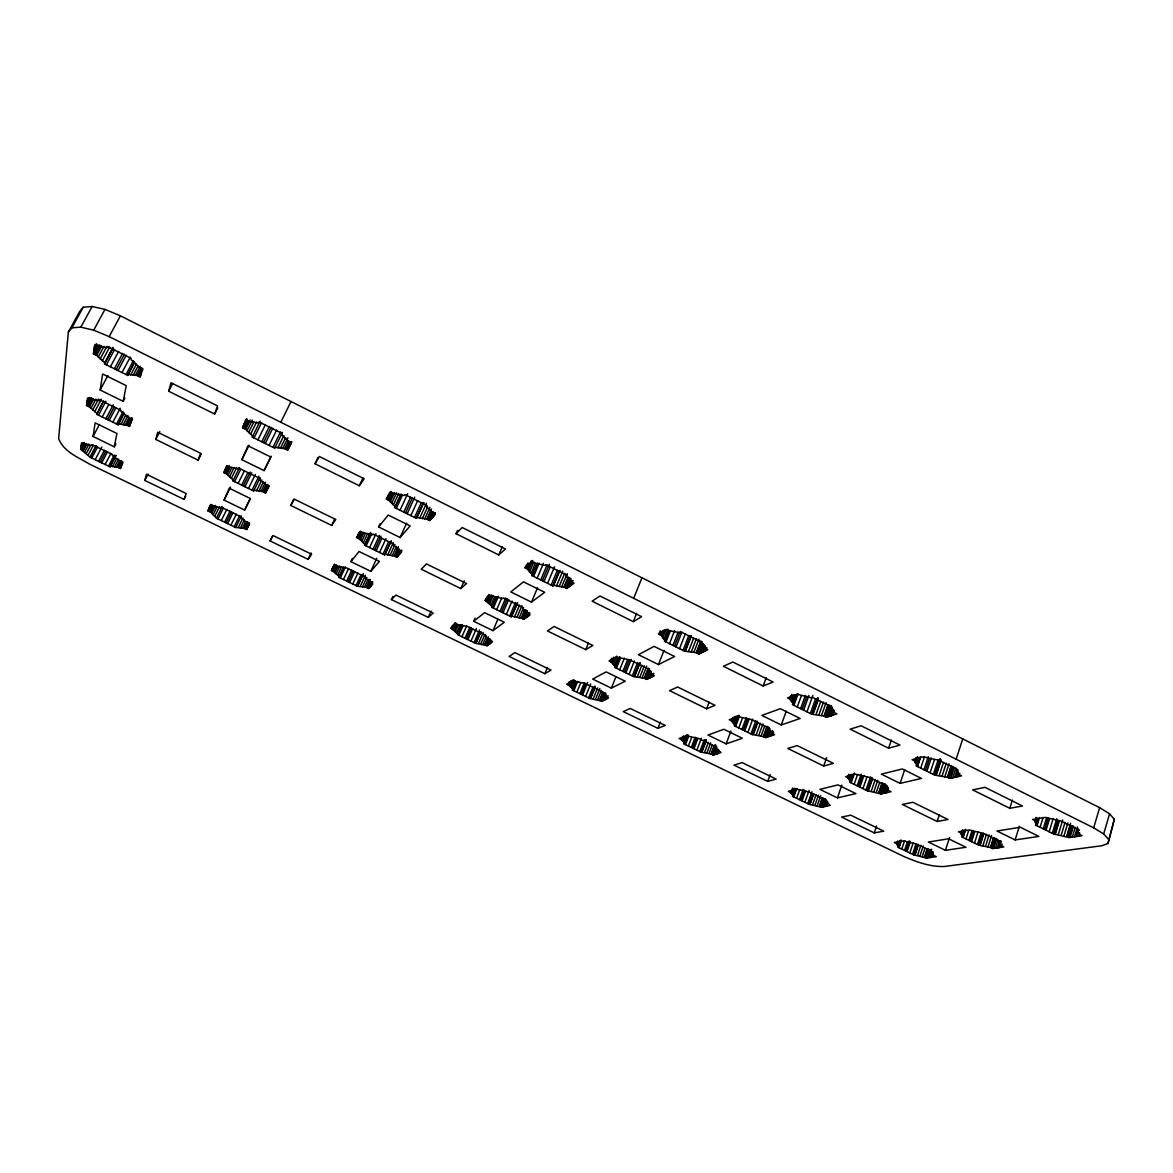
<?xml version="1.0" encoding="UTF-8"?>
<svg xmlns="http://www.w3.org/2000/svg" width="1173" height="1173" viewBox="0 0 1173 1173"><rect width="100%" height="100%" fill="white"/><g stroke="black" fill="none" stroke-linecap="round" stroke-linejoin="round"><path stroke-width="1.5" d="M1035.041 820.675L1032.577 819.458L1045.128 817.376L1060.817 820.953L1079.365 830.176L1077.62 830.44L1079.571 834.502L1082.034 835.719L1069.116 837.581L1053.721 834.003L1035.554 825L1037.196 824.736L1035.026 821.569L1036.038 817.42M68.357 332.062L58.65 438.585C63.547 451.693 78.312 457.382 89.515 464.097L903.386 856.261C916.274 861.891 930.028 866.92 944.294 866.51L1101.902 845.733L1107.957 843.46L1114.35 819.297L1109.57 813.813L1099.629 807.669L120.379 315.816L104.983 309.393L92.124 306.49L83.21 307.223L79.544 311.651L68.357 332.062L71.964 327.78L83.21 307.223M80.688 449.347L81.538 442.969L92.022 445.535L92.154 444.67L112.461 454.508L112.285 455.344L121.904 462.514L120.584 468.614L117.93 467.338L110.218 466.048L110.057 466.854L90.218 457.279L80.688 449.347L84.075 442.983M86.553 405.447L87.55 397.999L90.482 399.436L98.928 400.623L99.075 399.612L121.024 410.374L120.834 411.371L131.185 419.377L129.646 426.517L126.772 425.11L118.414 423.864L118.224 424.817L96.816 414.348L96.963 413.395L89.456 406.87L86.553 405.447L90.732 397.647M93.459 353.806L94.646 344.965L97.843 346.548L107.066 347.633L107.256 346.431L131.141 358.322L130.921 359.495L138.957 366.988L142.109 368.557L140.291 377.017L137.182 375.477L128.033 374.319L127.828 375.433L104.558 363.909L104.734 362.765L96.611 355.36L93.459 353.806L97.652 346.05M1107.957 843.46L1114.35 819.297M93.063 436.488L95.145 422.866L116.919 433.482L114.309 446.81L93.063 436.488L99.426 424.479M100.16 390.008L102.623 373.982L126.244 385.653L123.18 401.327L100.16 390.008L107.901 375.536M144.807 480.431L146.464 474.288L186.17 493.51L184.073 499.405L144.807 480.431L148.077 474.083M155.789 439.435L157.71 432.251L200.598 453.262L198.134 460.139L155.789 439.435L159.821 431.635M168.692 391.254L170.965 382.75L217.548 405.902L214.644 414.025L168.692 391.254L172.71 383.512M1108.514 839.355L1103.676 833.944L1109.57 813.813M1103.676 833.944L1093.676 827.845L1099.629 807.669M1074.527 836.804L1077.459 826.965M1075.538 836.657L1077.972 828.461M1076.55 836.51L1078.5 829.941M1078.779 836.188L1079.746 832.903M1066.682 836.364L1070.582 823.329M1067.063 836.554L1070.48 825.147M1067.899 836.979L1071.316 825.557M1068.735 837.39L1072.151 825.983M1069.116 837.581L1072.533 826.159M1070.113 837.434L1073.53 826.012M1072.313 837.111L1075.245 827.302M1058.295 834.604L1062.694 819.971M1061.169 835.323L1065.069 822.302M1063.97 835.909L1067.885 822.889M1049.19 831.76L1053.119 818.783M1052.298 833.299L1056.726 818.71M1053.721 834.003L1057.635 821.027M1053.984 833.974L1057.899 820.997M1054.556 833.886L1058.486 820.895M1055.143 833.798L1059.058 820.807M1055.392 833.754L1059.322 820.763M1040.099 827.258L1043.076 817.522M1043.222 828.812L1046.683 817.449M1044.644 829.516L1048.105 818.153M1046.067 830.22L1049.512 818.857M1035.026 821.569L1036.023 818.299M1035.392 822.552L1036.888 817.654M1036.111 823.607L1037.606 818.725M1036.375 824.868L1037.87 820M1036.947 824.78L1038.428 819.912M1036.976 825.704L1039.454 817.596M1015.129 839.941L1038.882 836.408L1020.363 827.258L996.962 831.012L1015.129 839.941L1019.352 826.305M995.466 848.152L998.062 839.853M997.373 847.888L999.44 841.232M1009.806 808.3L1022.504 805.998L984.953 787.332L972.666 789.884L1009.806 808.3L1012.358 800.133M998.238 847.756L1000.32 841.1M999.103 847.639L1001.185 840.968M1001.024 847.361L1002.065 844.017M965.247 830.029L963.136 836.628L961.713 836.862L978.751 845.19L987.989 846.994L991.625 835.425M963.136 836.628L960.76 832.933L958.458 831.804L969.235 830L983.443 833.373L1000.818 841.891L999.308 842.126L1001.522 845.821L1003.824 846.95L992.71 848.548L990.423 847.434L993.546 837.507M990.789 847.61L993.898 837.683M991.566 847.991L994.675 838.065M992.358 848.372L995.466 838.446M992.71 848.548L995.818 838.622M993.575 848.431L996.683 838.49M978.751 845.19L982.402 833.666M978.986 845.146L982.622 833.622M979.484 845.073L983.121 833.548M979.968 845L983.619 833.475M980.203 844.971L983.839 833.431M982.842 845.762L986.493 834.208M985.452 846.437L989.088 834.883M970.247 841.026L973.385 831.144M971.581 841.686L974.719 831.804M974.499 843.108L978.15 831.584M977.432 844.531L981.068 833.021M962.051 835.601L963.634 830.645M962.417 836.745L964.001 831.804M962.916 836.672L965.027 830.073M963.048 837.507L965.672 829.282M965.98 838.944L968.605 830.704M968.913 840.381L972.05 830.499M960.848 833.724L961.904 830.425M961.288 834.619L962.872 829.663M945.438 850.322L965.98 847.258L948.59 838.783L928.371 842.038L945.438 850.322L949.529 837.595M926.245 857.888L929.001 849.384M926.582 858.05L936.245 856.657L934.075 855.616L931.699 852.199L933.004 852.009L916.656 844.091L903.709 840.909L894.339 842.478L896.509 843.519L899.017 846.921L897.77 847.126L913.826 854.868L926.582 858.05L929.339 849.545M952.784 777.816L955.995 767.948M927.33 857.947L930.086 849.428M954.778 777.362L956.919 770.778M928.972 857.698L931.743 849.179M955.687 777.156L957.828 770.573M956.611 776.951L958.209 772.01M930.629 857.463L932.286 852.346M931.377 857.36L933.048 852.228M932.139 857.243L933.253 853.827M958.62 776.511L959.69 773.198M917.521 855.425L920.849 845.249M920.233 757.274L917.506 765.441L916.025 765.808L934.808 775.118L944.764 776.819L949.045 763.726M919.911 856.07L923.239 845.88M944.764 776.819L947.388 777.215L951.127 765.749M947.769 777.406L951.523 765.94M922.213 856.598L924.998 848.094M948.634 777.846L952.388 766.365M949.5 778.271L953.238 766.79M947.388 777.215L949.895 778.461L953.634 766.995M956.127 759.21L962.74 738.917M924.427 857.008L927.198 848.504M924.764 857.17L927.535 848.665M950.804 778.256L954.001 768.418M937.124 821.481L948.048 819.502L912.902 802.288L902.345 804.473L937.124 821.481L939.294 814.854M925.497 857.536L928.268 849.017M934.808 775.118L940.174 758.814M935.057 775.06L940.409 758.755M909.823 852.932L913.166 842.771M935.57 774.942L940.394 760.265M936.083 774.825L940.922 760.133M936.333 774.766L941.157 760.075M912.565 854.267L915.908 844.105M939.192 775.588L943.488 762.523M913.826 854.868L917.154 844.707M914.016 854.838L917.359 844.677M914.456 854.78L917.785 844.619M914.881 854.706L918.224 844.545M915.087 854.677L918.415 844.516M942.022 776.277L946.303 763.198M926.905 771.189L931.215 758.154M901.788 849.061L904.603 840.601M930.13 772.787L934.426 759.752M904.559 850.396L907.345 841.935M905.805 850.997L909.163 840.836M907.066 851.613L910.409 841.452M933.356 774.385L938.18 759.723M920.732 768.139L924.529 756.717M896.671 844.252L897.8 840.85M897.154 845.073L898.283 841.671M897.932 845.968L899.632 840.88M898.958 845.337L900.644 840.249M923.957 769.737L928.283 756.702M898.826 846.965L901.26 840.147M899.031 847.727L901.275 840.953M925.438 770.47L929.207 759.048M917.506 765.441L914.823 761.981L915.761 757.714M914.823 761.981L915.922 758.696M915.365 763.066L917.55 756.512M916.26 764.224L918.444 757.685M916.773 765.632L919.485 757.465M917.271 765.5L919.999 757.333M917.491 766.541L920.761 756.746M900.102 783.373L921.494 778.417L902.345 768.96L881.348 774.151L900.102 783.373L904.691 769.664M849.208 774.488L848.05 777.816L851.041 781.863L849.751 782.171L867.346 790.763L881.011 793.93L884.398 783.96M881.788 793.754L885.175 783.784M883.504 793.373L886.319 785.045M885.219 792.992L887.462 786.306M885.996 792.816L887.682 787.801M886.773 792.64L888.474 787.626M874.281 832.889L883.768 831.158L850.748 815.176L841.584 817.082L874.281 832.889L876.583 826.071M873.826 791.878L877.785 780.265M888.591 748.198L899.94 745.075L861.085 725.764L850.161 729.151L888.591 748.198L891.377 739.987M876.304 792.405L879.691 782.435M878.665 792.787L882.052 782.802M879.032 792.963L882.419 782.992M879.838 793.359L883.225 783.388M880.644 793.754L884.031 783.784M865.967 790.089L870.498 776.863M867.346 790.763L872.067 777.479M867.991 790.602L871.95 779.019M868.431 790.499L872.595 778.857M871.26 791.232L875.219 779.62M857.184 785.793L861.173 774.209M858.563 786.467L861.964 776.541M859.926 787.142L863.9 775.558M862.947 788.623L866.92 777.039M848.299 778.711L849.457 775.382M848.9 779.693L850.616 774.708M849.809 780.749L852.097 774.107M850.968 780.353L852.683 775.382M850.836 781.907L853.9 773.564M851.129 782.846L854.56 772.919M854.164 784.326L857.58 774.385M837.434 797.889L855.894 793.608L837.962 784.884L819.854 789.356L837.434 797.889L841.862 785.104M847.683 777.64L848.841 774.297M819.663 806.394L822.654 797.845M820.426 806.76L823.417 798.212M821.188 807.127L824.164 798.578M796.042 789.209L793.622 796.027L792.508 796.306L809.033 804.282L821.525 807.288L824.516 798.754M822.2 807.141L825.191 798.593M823.681 806.804L826.071 799.957M825.176 806.481L826.965 801.335M825.851 806.32L827.639 801.174M826.525 806.174L827.727 802.728M812.566 804.751L816.159 794.517M814.927 805.352L818.505 795.118M817.185 805.851L820.763 795.617M819.311 806.232L822.302 797.684M804.898 802.288L809.106 790.382M807.742 803.666L811.936 791.746M809.033 804.282L812.61 794.077M809.209 804.238L812.801 794.033M809.59 804.15L813.182 793.945M809.971 804.062L813.578 793.842M810.162 804.018L813.754 793.798M823.695 766.013L833.431 763.344L797.156 745.573L787.801 748.462L823.695 766.013L826.628 757.685M791.907 694.284L790.103 699.24L793.696 704.108L792.391 704.577L811.833 714.21L823.974 716.029L828.065 704.489M824.384 716.219L828.475 704.694M825.279 716.674L829.37 705.134M796.643 798.3L799.663 789.796M826.173 717.114L830.264 705.589M823.974 716.029L826.584 717.319L830.66 705.794M827.376 717.055L831.466 705.516M799.487 799.678L803.094 789.473M829.135 716.468L832.053 708.199M800.778 800.294L804.385 790.089M830.895 715.882L833.241 709.254M831.701 715.603L833.46 710.633M802.068 800.924L805.675 790.719M832.507 715.339L834.267 710.369M816.012 714.548L820.704 701.41M793.622 796.027L790.881 793.153L792.713 788.021M818.783 715.193L823.475 702.055M791.496 794.048L793.329 788.93M792.42 795.015L794.839 788.183M793.285 794.561L795.103 789.458M821.452 715.691L826.129 702.539M793.666 794.473L795.485 789.356M793.447 796.071L795.866 789.253M793.798 796.936L796.834 788.417M806.98 711.806L812.86 695.428M810.323 713.463L815.602 698.712M811.833 714.21L817.698 697.832M812.039 714.137L817.904 697.759M812.508 713.976L817.772 699.225M812.962 713.814L818.241 699.064M813.168 713.741L818.446 698.991M800.616 708.639L805.338 695.545M802.127 709.401L806.848 696.293M803.652 710.149L808.945 695.398M791.203 701.527L793.593 694.944M792.288 702.788L795.265 694.577M793.051 704.343L796.614 694.504M793.491 704.181L797.273 694.255L810.998 697.803L812.361 697.305L832.244 707.202L830.851 707.686L834.252 712.568L836.892 713.873L826.584 717.319M793.916 705.325L798.065 693.859M767.714 781.394L776.145 779.077L742.142 762.611L734.034 765.119L767.714 781.394L770.192 774.547M797.259 706.996L801.408 695.516M769.459 736.351L771.306 731.307M770.148 736.116L771.995 731.072M770.837 735.882L772.684 730.838M772.362 735.383L773.594 732.011M789.693 699.035L790.895 695.736M781.277 724.943L800.133 718.477L780.324 708.697L761.893 715.413L781.277 724.943L786.277 711.175M790.47 700.34L792.274 695.398M761.072 736.058L765.764 737.582L774.591 734.635L772.142 733.433L768.667 729.019L769.855 728.609L751.321 719.518L737.729 716.571L729.283 719.738L731.747 720.94L735.368 725.339L734.239 725.735L752.392 734.606L761.072 736.058L764.737 726.043M763.33 736.395L766.995 726.366M763.711 736.571L767.377 726.556M764.547 736.981L768.212 726.967M765.383 737.392L769.048 727.363M765.764 737.582L768.814 729.225M766.453 737.348L769.503 728.99M767.948 736.849L770.397 730.149M750.969 733.917L755.867 720.618M752.392 734.606L757.465 721.248M752.963 734.415L757.245 722.773M753.359 734.269L757.817 722.568M756.13 734.958L760.412 723.301M758.652 735.588L762.934 723.917M743.33 730.178L747.641 718.55M744.752 730.867L749.048 719.24M763.154 686L773.066 682.012L732.817 662.012L723.389 666.279L763.154 686L766.204 677.759M747.861 732.392L752.773 719.093M735.046 724.02L738.14 715.706M734.797 725.544L738.521 715.559M735.192 725.398L739.078 715.339M735.662 726.439L739.371 716.454M738.785 727.964L742.494 717.993M741.908 729.489L746.219 717.847M713.961 754.84L716.879 747.025M715.266 754.4L717.026 749.708M716.571 753.96L718.331 749.268M717.172 753.77L718.345 750.632M717.773 753.565L718.946 750.427M731.747 720.94L732.993 717.597M732.157 721.923L734.034 716.923M732.92 723.008L735.412 716.322M726.131 743.858L742.362 738.286L723.873 729.269L708.008 735.046L726.131 743.858L730.911 731.014M733.99 724.137L737.099 715.809M734.87 724.078L737.964 715.765M687.525 735.383L684.123 743.99L701.131 752.201L706.835 753.154L710.691 742.876M706.835 753.154L709.035 753.609L712.246 745.031M709.035 753.609L711.087 753.931L714.02 746.131M711.454 754.107L714.958 744.738M712.231 754.488L715.735 745.119M713.008 754.869L716.219 746.277M711.087 753.931L713.375 755.031L715.941 748.169M696.894 750.148L701.41 738.184M699.812 751.556L704.313 739.591M701.131 752.201L705.647 740.236M701.293 752.142L705.794 740.178M701.63 752.025L706.131 740.06M701.967 751.908L706.483 739.943M704.518 752.567L708.375 742.289M688.39 746.043L691.63 737.494M691.308 747.45L695.193 737.201M706.615 708.771L715.09 705.354L677.627 686.997L669.563 690.648L706.615 708.771L709.152 702.07M692.642 748.095L696.527 737.846M693.961 748.741L697.847 738.477M687.701 736.791L685.091 743.638L681.484 739.62L682.671 736.497M681.938 740.53L683.727 735.838M682.715 741.497L684.489 736.82M683.756 742.538L686.733 734.753M684.607 743.814L687.862 735.251M684.944 743.682L688.199 735.134M685.457 744.62L688.712 736.087M668.493 631.235L664.446 641.206L684.563 651.176L696.234 652.687L700.706 641.103M696.659 652.892L701.131 641.308M697.583 653.361L702.055 641.778M698.521 653.816L702.334 643.889M696.234 652.687L698.932 654.021L702.759 644.094M699.621 653.698L703.448 643.757M701.131 652.95L704.313 644.666M702.642 652.217L705.193 645.575M703.331 651.88L705.252 646.895M704.035 651.543L705.31 648.214M705.559 650.81L706.835 647.467M657.965 728.36L665.282 725.413L630.238 708.448L623.274 711.6L657.965 728.36L660.384 722.113M688.522 651.382L693.639 638.185M691.249 651.983L696.351 638.772M693.83 652.423L698.932 639.212M679.548 648.684L685.311 633.875M683.009 650.399L688.756 635.59M684.563 651.176L690.311 636.367M684.753 651.088L690.486 636.279M685.135 650.883L690.882 636.074M685.531 650.692L691.469 635.766M672.95 645.414L678.097 632.247M674.519 646.191L680.311 631.382M676.088 646.983L681.865 632.159M647.364 679.108L650.663 670.721M664.446 641.206L665.56 640.619L663.962 639.197L667.848 629.3M648.654 678.478L651.294 671.748M649.945 677.847L651.279 674.475M650.546 677.569L651.865 674.196M665.003 640.913L668.889 631.03M651.132 677.276L652.452 673.903M665.384 640.707L669.446 630.722L680.281 632.79L681.454 632.174L702.055 642.423L700.853 643.009L705.061 648.361L707.788 649.71L698.932 654.021M652.437 676.645L653.757 673.258M666.015 641.983L670.545 630.458M658.478 664.563L674.607 656.484L654.123 646.367L638.435 654.71L658.478 664.563L664.065 650.297M669.49 643.698L674.636 630.531M619.168 657.393L615.004 667.496L633.728 676.645L639.754 677.466L644.388 665.751M658.874 634.168L660.194 630.854M639.754 677.466L642.1 677.891L646.719 666.161M659.812 634.622L661.117 631.309M660.751 635.092L662.056 631.778M642.1 677.891L644.27 678.17L648.244 668.097M663.962 639.197L661.176 635.297L663.141 630.326M644.666 678.361L647.965 669.974M661.748 636.528L664.358 629.916M645.531 678.786L649.49 668.713M646.396 679.196L649.695 670.809M662.686 637.833L665.941 629.578M644.27 678.17L646.778 679.387L650.077 671M632.276 675.927L637.569 662.584M633.728 676.645L639.182 663.214M634.226 676.396L639.52 663.038M634.564 676.235L639.857 662.862M634.71 676.147L640.003 662.789M637.276 676.88L641.91 665.179M622.907 671.352L627.57 659.666M624.373 672.07L629.036 660.384M625.839 672.789L631.162 659.431M629.065 674.358L634.358 661M615.004 667.496L615.942 666.982L614.417 665.707L617.775 657.335M600.781 700.633L603.919 692.803M633.303 621.617L641.646 616.69L599.946 595.972L592.101 601.192L633.303 621.617L636.616 613.332M601.588 701.029L604.725 693.184M575.796 682.217L572.483 690.091L590.004 698.551L601.954 701.205L605.092 693.36M615.473 667.232L619.491 657.217M615.796 667.07L619.974 656.953M602.453 700.955L605.591 693.111M603.567 700.413L606.089 694.123M616.47 668.199L620.473 658.185M604.696 699.87L605.942 696.718M605.195 699.621L606.456 696.469M605.708 699.372L606.969 696.219M606.837 698.829L608.098 695.662M611.368 688.14L625.224 681.205L606.133 671.894L592.673 679.064L611.368 688.14L615.884 676.85M619.696 669.783L624.359 658.097M593.215 698.815L597.629 687.877M633.684 598.333L641.954 577.79M610.371 661.587L611.72 658.229M595.488 699.372L599.887 688.419M611.25 662.012L612.599 658.654M614.417 665.707L611.646 662.217L613.67 657.173M597.629 699.797L601.397 690.398M612.247 663.302L614.271 658.273M613.186 664.475L616.543 656.103M599.608 700.061L602.746 692.231M599.975 700.237L603.113 692.407M585.635 696.439L590.679 683.962M588.641 697.891L593.039 686.967M590.004 698.551L595.034 686.073M590.43 698.331L594.828 687.407M590.723 698.184L595.254 687.187M576.867 692.202L580.679 682.847M579.887 693.668L584.315 682.745M581.251 694.328L585.679 683.404M582.629 694.988L587.673 682.51M567.908 684.753L569.198 681.616M568.729 685.149L570.005 682.012M572.483 690.091L573.304 689.651L569.096 685.325L571.016 680.619M569.711 686.308L572.277 680.047M585.723 649.651L592.834 645.458L554.125 626.485L547.439 630.942L585.723 649.651L588.465 642.936M570.635 687.363L573.832 679.548M571.837 688.492L575.019 680.663M572.893 689.871L576.075 682.07M573.172 689.724L576.486 681.836M573.861 690.75L577.673 681.396M544.873 673.727L551.017 670.106L514.888 652.613L509.126 656.455L544.873 673.727L547.483 667.452M207.973 510.841L210.29 505.284L220.993 507.997L221.33 507.249L240.978 516.765L240.612 517.498L249.365 524.199L246.623 529.507L244.043 528.275L235.7 527.498L216.477 518.231L210.568 512.102L207.973 510.841L211.14 504.493M223.896 472.602L226.594 466.136L238.222 468.921L238.618 468.042L259.805 478.437L259.38 479.302L268.734 486.78L265.523 492.968L262.752 491.604L254.057 490.153L253.647 490.974L232.958 480.857L233.324 480.021L226.697 473.98L223.896 472.602L227.225 465.872M242.591 427.749L245.787 420.081L248.852 421.606L258.5 422.969L258.954 421.928L281.96 433.365L281.461 434.391L288.441 441.283L291.476 442.793L287.693 450.109L284.702 448.629L275.156 447.206L274.687 448.174L252.283 437.074L252.708 436.077L245.626 429.245L242.591 427.749L246.711 419.406M570.371 585.87L572.453 580.855M570.943 585.459L573.025 580.444M536.867 564.008L531.941 575.576L552.791 585.913L553.729 585.21L561.647 586.896L567.204 573.626M561.647 586.896L563.949 587.087L568.113 577.116M564.389 587.306L568.553 577.336M565.342 587.79L569.506 577.82M566.31 588.26L570.474 578.289M563.949 587.087L566.75 588.479L570.899 578.509M567.307 588.069L570.767 579.755M568.553 587.174L571.324 580.518M569.799 586.28L571.881 581.265M552.791 585.913L559.184 570.928M553.26 585.562L559.506 570.679M553.583 585.327L559.976 570.313M556.501 585.957L562.761 571.046M559.154 586.529L564.712 573.26M544.008 581.559L550.284 566.676M547.586 583.333L554.55 566.808M551.163 585.107L557.424 570.225M511.985 616.192L519.214 617.819L523.495 607.731L503.598 598.01L502.792 598.655L490.725 595.547L484.948 600.268L492.601 606.72L491.839 607.321L511.193 616.778L517.704 602.761M537.161 578.172L543.48 563.289M519.214 617.819L521.281 618.024L524.859 609.608M521.692 618.23L525.255 609.799M522.586 618.67L526.149 610.239M523.481 619.095L527.044 610.678M521.281 618.024L523.876 619.3L527.439 610.869M540.753 579.946L547.043 565.063M524.36 618.948L527.22 612.203M531.486 602.116L544.697 592.321L523.481 581.852L510.768 591.925L531.486 602.116L537.542 587.79M525.416 618.186L527.381 613.552M526.486 617.423L528.451 612.775M526.97 617.071L528.935 612.423M542.381 580.752L549.36 564.228M527.454 616.734L528.759 613.626M528.524 615.957L529.844 612.849M509.683 616.045L515.402 602.629M531.941 575.576L532.85 574.873L529.58 571.867L533.818 561.911M511.193 616.778L517.029 603.274M511.589 616.485L517.308 603.069M531.061 573.348L535.284 563.407M514.536 616.895L519.536 605.136M532.087 575.474L537.322 563.641M532.703 574.975L537.777 563.275M533.583 576.398L539.199 563.172M516.956 617.438L521.941 605.679M487.132 645.722L492.484 641.88L485.285 636.001L486.003 635.473L467.558 626.529L455.784 624.109L450.813 628.171L458.1 634.021L457.441 634.549L475.505 643.273L487.132 645.722L489.815 639.432M501.531 612.057L507.264 598.641M487.543 645.429L490.241 639.124M488.452 644.769L490.475 640.033M489.376 644.109L490.725 640.942M503.041 612.79L508.774 599.388M489.786 643.816L491.135 640.649M490.211 643.508L491.56 640.341M525.24 567.893L526.662 564.565M526.486 566.31L527.909 562.967M506.355 614.417L512.088 601.016M526.208 568.377L528.349 563.392M527.19 568.861L529.316 563.876M529.58 571.867L527.63 569.081L531.178 560.767M528.422 570.43L532.674 560.459M493.349 608.069L498.408 596.324M478.525 643.434L483.247 632.452M480.754 643.948L484.801 634.534M496.678 609.696L501.721 597.951M482.821 644.329L486.194 636.47M484.713 644.549L487.411 638.259M485.079 644.739L488.467 636.866M500.006 611.324L505.768 597.907M485.915 645.135L488.613 638.845M486.751 645.546L489.449 639.241M475.109 618.054L473.701 621.294L492.983 630.663L497.836 619.329M487.162 601.338L489.83 595.166M487.572 601.544L490.241 595.356M470.989 641.088L476.399 628.567M488.379 602.746L491.707 595.019M489.493 604.022L493.115 595.605M474.083 642.584L479.493 630.062M490.901 605.341L494.537 596.94M475.505 643.273L480.329 632.232M475.842 643.009L480.813 631.866M476.179 642.76L480.915 631.778M491.839 607.321L496.296 597.16M492.22 607.013L496.56 596.954M492.484 606.808L496.941 596.646M461.957 636.734L466.722 625.766M457.558 530.401L456.062 533.744L498.76 554.917L502.367 546.589M465.065 638.229L469.816 627.276M466.473 638.918L471.223 627.951M467.895 639.593L472.631 628.64M485.358 600.459L486.707 597.365M486.384 599.095L487.719 595.987M486.267 600.899L488.936 594.726M487.821 597.922L489.17 594.814M455.124 631.587L457.866 625.297M456.488 632.79L459.904 624.93M458.115 632.98L461.532 625.15M457.763 634.285L461.634 625.062M457.998 634.109L462.191 624.608M458.848 635.238L462.939 625.839M451.194 628.361L452.573 625.209M452.03 628.772L454.098 624.036M453.672 625.839L455.065 622.672M452.881 629.168L454.933 624.447M453.262 629.358L456.004 623.054M454.054 630.429L456.796 624.139M460.813 588.582L466.487 583.538L426.444 563.92L421.239 569.228L460.813 588.582L464.2 580.84M224.087 500.094L229.307 488.247L250.348 498.51L244.658 510.079L224.087 500.094L230.553 487.044M241.873 459.699L248.002 445.784L270.772 457.03L264.086 470.622L241.873 459.699L249.043 445.256M392.867 596.441L391.445 599.594L428.306 617.409L431.107 611.104M401.093 493.877L394.641 507.586L416.254 518.275L416.958 517.454L426.855 519.111L431.385 509.111M427.309 519.346L431.078 511.003M428.306 519.83L432.075 511.487M429.303 520.328L433.072 511.985M426.855 519.111L429.758 520.548L433.511 512.205M430.183 520.064L433.204 513.393M431.136 519.009L433.922 512.821M432.104 517.938L434.201 513.29M432.544 517.454L434.626 512.806M433.937 515.885L435.344 512.777M419.699 518.173L426.488 503.202M422.295 518.686L427.573 507.044M424.685 519.009L429.963 507.337M380.125 523.759L378.659 526.956L400.096 537.513L406.664 523.129M370.565 532.439L364.554 545.152L384.568 554.917L385.169 554.213L392.222 555.738L396.459 546.442M410.858 515.607L417.661 500.68M392.222 555.738L394.187 555.87L398.424 546.574M394.597 556.075L398.131 548.334M395.521 556.53L399.055 548.788M396.445 556.984L399.26 550.782M414.568 517.454L421.356 502.513M394.187 555.87L396.87 557.19L399.685 550.987M397.236 556.779L400.052 550.577M398.043 555.87L400.169 551.207M398.864 554.961L400.975 550.298M399.597 554.14L401.019 551.017M416.254 518.275L423.028 503.349M400.418 553.231L401.84 550.093M416.356 518.158L423.644 502.631M416.958 517.454L423.761 502.499M343.293 567.761L338.821 577.292L357.442 586.28L366.24 587.321L369.862 579.418M366.636 587.497L370.257 579.609M367.486 587.922L370.389 581.603M382.999 554.155L388.659 541.823M368.351 588.333L371.24 582.013M366.24 587.321L368.733 588.523L371.636 582.204M369.055 588.172L371.944 581.852M403.776 512.102L410.609 497.176M369.759 587.394L371.929 582.644M384.568 554.917L391.225 540.68M370.448 586.603L372.633 581.852M385.081 554.33L390.829 541.867M370.771 586.251L372.545 582.717M405.462 512.938L412.28 498.012M387.676 554.902L393.336 542.542M407.148 513.774L414.729 497.191M390.037 555.401L394.978 544.58M357.442 586.28L363.322 573.612M357.706 585.972L363.043 574.667M374.583 550.049L380.961 536.164M395.213 506.868L400.667 495.094M376.137 550.811L381.811 538.466M360.287 586.324L365.346 575.298M396.342 508.422L402.442 495.138M362.457 586.823L366.797 577.365M352.399 558.421L350.903 561.676L370.815 571.339L376.768 558.333M379.568 552.483L385.946 538.598M364.451 587.145L368.058 579.257M400.052 510.255L407.661 493.672M386.723 499.214L389.671 492.719M389.099 494.698L390.536 491.59M388.776 495.724L390.609 492.117M366.123 545.914L371.826 533.568M349.598 582.497L354.686 571.486M387.735 499.713L391.298 492M388.747 500.211L392.295 492.513M394.641 507.586L395.316 506.736L389.201 500.446L392.75 492.733M390.242 501.927L394.509 492.689M369.568 547.6L375.976 533.715M352.794 584.037L357.882 573.04M391.621 503.496L396.591 492.733M355.991 585.576L361.064 574.579M373.014 549.272L379.407 535.401M393.322 505.094L398.688 493.452M358.909 538.627L361.783 532.425M364.554 545.152L365.14 544.433L359.334 538.832L362.208 532.63M360.331 540.152L363.938 532.395M343.484 579.535L348.586 568.538M361.651 541.53L365.243 533.788M363.263 542.967L367.56 533.686M346.695 581.09L351.783 570.078M365.052 544.536L370.14 533.612M348.146 581.793L353.234 570.782M386.665 498.481L388.087 495.402M338.821 577.292L339.32 576.676L333.806 571.647L336.754 565.313M334.774 572.82L337.721 566.5M336.035 574.052L339.701 566.178M337.56 575.342L341.211 567.468M356.959 537.073L359.114 532.425M357.692 536.134L359.129 533.011M357.047 537.718L359.935 531.516M339.07 576.984L343.704 567.219M358.747 534.741L360.536 531.178M357.97 538.172L360.859 531.97L372.765 534.903L373.366 534.14L393.849 544.184L393.219 544.917L401.621 551.882L396.87 557.19M340.287 577.996L345.39 566.984M331.578 570.049L333.044 566.896M332.208 569.242L334.422 564.477M331.68 570.621L334.628 564.286M333.117 568.04L334.892 564.492M332.546 571.031L335.493 564.712M333.411 571.456L336.358 565.122M318 457.631L315.024 463.804L359.305 485.754L362.926 478.056M293.763 499.214L290.772 505.431L331.68 525.445L334.613 519.228M272.356 536.208L270.069 540.944L308.103 559.33L311.094 552.996M263.192 491.824L266.227 485.593M245.333 528.891L248.427 522.557M284.702 448.629L288.47 440.901M285.171 448.848L288.939 441.136M246.213 529.316L249.306 522.982M264.145 492.293L267.943 484.508M246.623 529.507L249.629 523.437M265.098 492.748L268.133 486.531M286.197 449.362L289.966 441.635M265.523 492.968L269.16 485.681M287.224 449.875L291.007 442.148M287.693 450.109L291.857 441.81M235.7 527.498L241.418 515.856M253.647 490.974L260.142 477.748M274.687 448.174L282.473 432.309M244.658 510.079L250.26 498.672M264.086 470.622L271.168 456.18M238.324 527.425L242.972 517.938M256.52 490.798L261.843 479.948M277.854 447.881L283.895 435.564M240.436 527.879L244.307 519.976M258.822 491.267L263.382 481.956M280.376 448.35L285.655 437.558M242.342 528.173L245.45 521.838M260.905 491.531L265.465 482.22M282.664 448.599L287.942 437.793M244.043 528.275L247.136 521.926M244.439 528.466L247.547 522.132M262.752 491.604L265.802 485.387M227.606 523.598L233.046 512.557M269.101 445.403L276.667 430.036M280.816 422.251L291.021 401.533M248.485 488.452L255.347 474.522M230.905 525.181L236.33 514.155M272.942 447.309L280.494 431.943M234.189 526.78L239.615 515.739M252.034 490.182L258.881 476.253M238.148 483.393L244.277 471.018M221.286 520.548L226.756 509.507M261.755 441.766L269.35 426.386M241.697 485.138L247.826 472.748M263.5 442.632L271.095 427.265M224.6 522.146L230.055 511.105M243.324 485.915L250.201 472.001M226.096 522.865L231.55 511.824M265.245 443.497L272.825 428.13M244.937 486.707L251.799 472.778M213.178 514.712L217.108 506.809M231.272 478.467L236.667 467.602M252.283 437.074L260.142 421.195M214.864 516.105L219.571 506.619M254.028 437.94L261.667 422.573M232.958 480.857L239.483 467.616M216.477 518.231L222.225 506.56M234.585 481.648L240.729 469.273M217.987 518.95L223.457 507.909M257.899 439.846L265.509 424.479M225.245 469.391L227.019 465.754M245.157 429.01L249.013 421.283M245.626 429.245L250.26 419.963M224.336 472.822L227.445 466.59M225.304 473.291L229.175 465.505M246.931 430.887L252.312 420.081M208.545 509.463L210.891 504.463M226.257 473.76L229.365 467.543M226.697 473.98L229.805 467.748M208.383 511.032L211.536 504.698M209.278 511.472L212.43 505.123M248.559 432.588L253.94 421.781M227.929 475.417L231.799 467.646M210.172 511.897L213.325 505.563M210.568 512.102L213.735 505.754M229.453 476.912L234.101 467.602M250.494 434.333L256.638 422.001M211.727 513.378L215.671 505.46M244.981 422.016L246.535 418.893M243.383 425.843L246.755 418.673M243.06 427.984L246.931 420.242M244.101 428.497L247.972 420.77M184.073 499.405L185.671 496.223M214.644 414.025L217.782 407.837M198.134 460.139L201.287 453.907M116.347 467.294L119.661 460.945M117.93 467.338L121.244 460.974M118.341 467.528L121.655 461.18M119.25 467.983L122.564 461.619M121.23 465.578L122.901 462.382M120.174 468.423L122.652 463.643M127.227 425.33L131.317 417.529M128.209 425.814L132.3 418.013M130.526 422.412L132.168 419.274M130.291 423.526L131.933 420.389M129.191 426.298L130.833 423.174M108.517 466.106L114.309 455.036M110.13 466.443L115.936 455.373M110.057 466.854L115.878 455.652M112.461 466.649L116.596 458.716M114.514 467.059L118.649 459.127M98.605 461.326L104.441 450.241M118.385 424.01L124.133 412.984M118.224 424.817L124.045 413.468M100.16 462.074L105.981 450.989M120.834 424.494L125.746 415.154M101.699 462.822L107.52 451.737M123.062 424.905L127.974 415.565M125.056 425.125L129.147 417.324M105.101 464.464L110.922 453.394M114.309 446.81L115.892 443.805M126.772 425.11L130.042 418.878M90.218 457.279L96.098 446.063M135.291 375.536L140.203 366.255M91.773 458.027L97.623 446.942M123.18 401.327L124.881 398.116M137.182 375.477L141.273 367.721M112.887 422.207L120.262 408.233M137.666 375.712L141.757 367.97M138.737 376.254L142.827 368.498M95.189 459.669L101.86 447.016M141.2 372.823L142.842 369.7M139.807 376.782L141.434 373.674M116.552 423.996L123.106 411.576M102.183 416.972L108.766 404.553M84.735 452.03L88.943 444.083M126.01 374.539L133.37 360.668M128.004 374.495L134.587 361.973M86.362 453.467L90.57 445.535M127.828 375.433L134.47 362.53M105.863 418.776L113.268 404.802M88.254 454.948L93.283 445.432M130.687 374.964L136.42 364.143M107.535 419.597L114.104 407.178M109.206 420.403L115.775 407.984M133.121 375.375L138.018 366.093M90.292 456.869L96.142 445.784M94.705 411.723L101.333 399.275M118.033 370.58L126.229 355.17M96.934 413.541L103.591 400.946M96.816 414.348L103.503 401.445M81.172 445.681L82.887 442.485M81.04 446.678L82.814 442.983M80.893 447.763L83.444 442.983M80.746 448.848L84.133 442.485M98.488 415.169L105.922 401.195M81.113 449.538L83.65 444.772M122.021 372.559L130.218 357.149M82.022 449.992L85.409 443.629M82.946 450.432L86.333 444.068M83.371 450.637L86.743 444.274M88.004 406.151L92.183 398.351M89.001 406.65L93.18 398.835M110.394 366.797L118.634 351.387M89.456 406.87L93.635 399.055M90.922 408.439L95.922 399.069M114.397 368.777L122.622 353.366M92.682 410.066L98.503 399.157M116.215 369.686L124.426 354.261M102.286 360.888L109.763 346.973M104.705 362.956L113.019 347.325M104.588 363.733L112.857 348.308M104.558 363.909L112.828 348.498M106.391 364.818L114.646 349.393M87.125 401.166L88.811 398.028M86.978 402.324L89.5 397.618M86.802 403.6L89.324 398.908M86.641 404.876L89.984 398.615M87.007 405.667L91.186 397.867M95.042 354.583L100.057 345.273M96.127 355.111L101.142 345.815M96.611 355.36L101.626 346.05M98.195 357.149L104.03 346.314M71.964 327.78L80.849 327.179L93.723 330.17L109.177 336.622L120.379 315.816M100.101 359.011L106.758 346.622M94.339 347.193L96.039 344.07M94.148 348.718L96.67 344.041M94.045 349.407L96.582 344.73M93.957 350.097L96.479 345.419M93.752 351.607L97.11 345.39M93.547 353.117L97.74 345.361M93.957 354.041L98.972 344.73M93.723 330.17L104.983 309.393M80.849 327.179L92.124 306.49M270.069 540.944L273.177 535.621L311.637 554.243L308.103 559.33M290.772 505.431L294.394 499.214L335.815 519.522L331.68 525.445M315.024 463.804L319.305 456.473L364.158 478.775L359.305 485.754M360.917 531.941L356.621 537.513L359.334 538.832M350.903 561.676L359.041 551.486L379.407 561.398L370.815 571.339M378.659 526.956L388.204 515.035L410.169 525.885L400.096 537.513M368.733 588.523L372.823 583.963L364.876 577.688L365.433 577.057L346.402 567.835L334.965 565.635L331.285 570.43L333.806 571.647M429.758 520.548L435.359 514.302L432.426 512.85L426.429 506.501L427.192 505.636L405.022 494.61L404.318 495.505L394.289 493.892L391.327 492.425L386.269 498.994L389.201 500.446M391.445 599.594L395.917 595.034L433.189 613.083L428.306 617.409M456.062 533.744L462.191 527.498L505.431 548.993L498.76 554.917M473.701 621.294L484.596 612.658L504.302 622.262L492.983 630.663M523.393 607.731L522.557 608.347L527.469 613.552L530.093 614.828L523.876 619.3M566.75 588.479L574.037 583.23L571.207 581.837L566.134 576.002L567.116 575.269L545.768 564.638L544.815 565.401L531.589 562.131L524.8 567.673L527.63 569.081M601.954 701.205L608.479 698.023L602.013 692.539L602.893 692.099L585.004 683.434L572.908 680.795L566.72 684.182L569.096 685.325M646.778 679.387L654.343 675.721L651.807 674.475L647.628 669.68L648.654 669.167L629.505 659.783L616.265 657.056L609.11 660.971L611.646 662.217M797.347 694.225L787.479 697.935L790.103 699.24M684.123 743.99L685.091 743.638M713.375 755.031L721.014 752.494L715.222 747.362L716.248 747.01L698.903 738.609L686.484 735.779L679.182 738.521L681.484 739.62M821.525 807.288L830.22 805.338L825.059 800.558L826.232 800.294L809.399 792.142L796.702 789.121L788.344 791.262L790.881 793.153M881.011 793.93L891.025 791.687L888.65 790.514L885.82 786.467L887.184 786.159L869.237 777.362L855.322 774.195L845.674 776.658L848.05 777.816M949.895 778.461L961.552 775.852L959.015 774.576L956.362 770.118L957.945 769.752L938.737 760.192L923.371 756.864L912.11 759.723L914.661 760.984M987.989 846.994L990.423 847.434M661.176 635.297L658.449 633.948L666.836 629.358L669.592 630.737M109.177 336.622L1093.676 827.845"/></g></svg>
